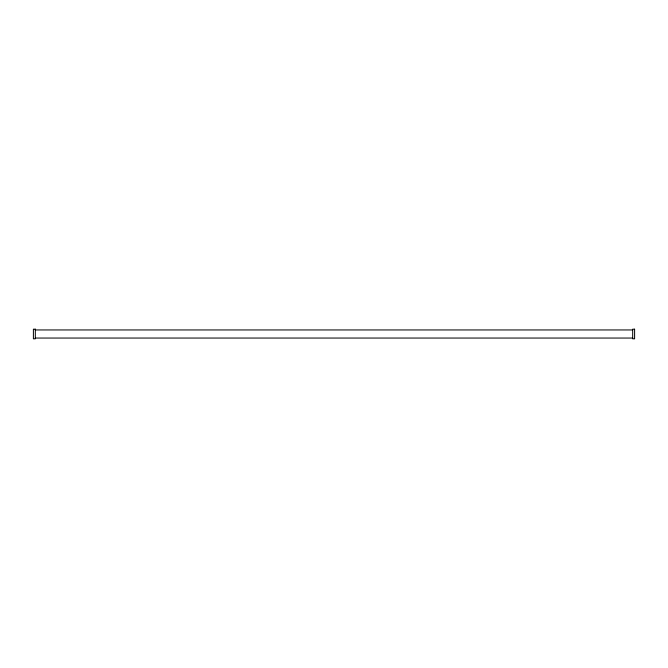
<?xml version="1.0" encoding="UTF-8"?>
<svg xmlns="http://www.w3.org/2000/svg" width="668" height="668" viewBox="0 0 668 668"><rect width="100%" height="100%" fill="white"/><g stroke="black" fill="none" stroke-linecap="round" stroke-linejoin="round"><path stroke-width="1" d="M35.32 329.95L632.679 329.95M35.32 338.05L632.679 338.05M35.32 329.19L33.4 329.19L33.4 338.81L35.32 338.81L35.32 329.19M634.6 329.19L632.679 329.19L632.679 338.81L634.6 338.81L634.6 329.19"/></g></svg>
